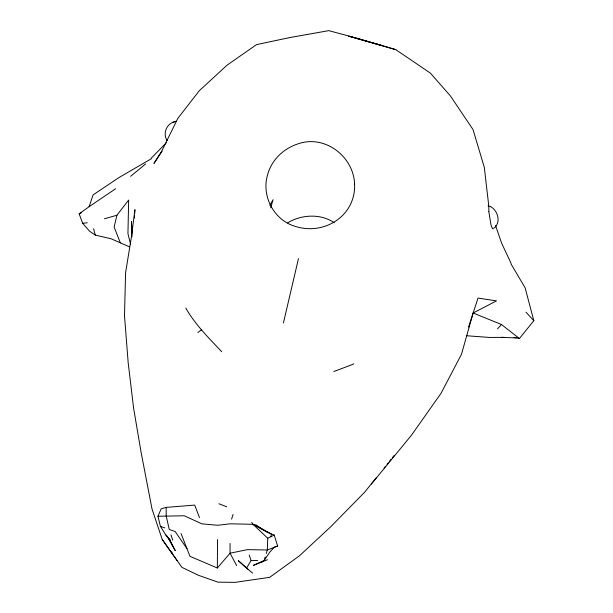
<?xml version="1.0" encoding="UTF-8"?>
<svg xmlns="http://www.w3.org/2000/svg" width="613" height="613" viewBox="0 0 613 613"><rect width="100%" height="100%" fill="white"/><g stroke="black" fill="none" stroke-linecap="round" stroke-linejoin="round"><path stroke-width="0.92" d="M230.067 543.417L230.067 553.217L236.649 565.615M199.478 517.594L194.712 505.097L166.207 507.372L166.146 515.748L169.257 529.502L175.157 531.525L186.996 548.735M181.05 533.548L189.969 556.328L217.324 568.006L217.584 539.517M251.744 522.368L253.008 524.284L267.743 538.252L267.322 549.999L266.272 553.478M134.37 218.082L134.553 215.278M134.684 213.401L134.937 209.654L131.282 237.859L125.604 272.555L124.493 315.595L128.171 362.666L133.603 408.174L141.159 452.693L152.039 509.051L162.238 539.517L181.9 567.339L198.42 575.285L218.059 582.181L235.162 582.35L269.674 577.339L299.504 555.769L330.798 526.682L364.528 492.339L376.382 477.581M270.961 536.659L271.237 533.9L253.008 524.284L230.067 523.824L217.722 525.272L201.861 523.839L184.298 515.778L157.955 516.261L160.399 526.329L165.679 534.774L170.069 540.137L165.679 534.774M162.123 151.135L153.963 163.433L161.702 151.166L177.816 118.416L199.279 90.732L227.086 65.154L256.533 44.611L290.056 37.516L328.775 30.65L357.946 38.458L395.753 49.63L430.456 73.177L450.379 95.889L473.037 129.588L484.293 167.257L488.86 206.673L488.852 211.661M298.47 258.617L283.413 322.967M130.63 244.526L127.941 233.591L128.661 200.068L116.914 215.232L114.133 227.048L120.332 242.825M468.539 327.074L478.025 298.079L496.507 300.876L473.144 313.013L461.451 354.345L441.069 393.232L411.461 435.222L371.401 484.048M270.632 207.891L273.091 199.677L269.843 205.363M262.571 561.692L253.361 565.393L264.172 560.451L265.222 556.964M231.576 519.15L233.086 514.468M129.297 246.778L111.359 238.863L95.26 235.085L89.521 231.162L82.625 223.262L79.161 213.83L89.107 206.688L93.099 194.888L119.029 177.525L151.265 158.79M157.955 516.261L161.173 508.828L166.207 507.372M252.64 573.147L246.579 568.105L251.069 560.558L249.207 555.094M264.172 560.451L269.912 551.968L274.409 547.156L277.666 545.991L274.187 535.072L268.279 532.728M384.09 467.995L385.278 466.516M387.056 464.309L388.244 462.83M389.424 461.359L391.201 459.145M392.389 457.666L394.167 455.451M513.97 337.456L519.395 338.522L533.839 320.691L525.096 287.765L511.02 263.95M217.324 568.006L230.067 553.217L247.353 549.631L267.322 549.999L277.666 545.991M497.557 328.829L501.503 324.522L519.395 338.522M151.212 158.208L166.33 142.768M494.385 227.959C501.365 221.645 497.649 209.983 489.841 206.198M130.646 176.314L145.618 163.924M197.884 332.499L201.685 329.694M89.107 206.688L115.681 188.704M174.475 121.788C166.491 123.642 162.491 133.895 167.173 140.638M267.743 538.252L274.187 535.072M79.161 213.83L81.521 212.696M260.134 562.68L267.444 559.7M174.713 121.719L176.138 121.259L172.759 122.347M104.425 218.795L116.914 215.232M82.625 223.262L87.284 222.803M251.069 560.558L257.621 560.504M504.147 337.357L489.664 337.449L466.317 335.732M501.434 337.372L516.292 337.909M395.753 49.63L348.751 36.19L382.244 45.676L376.849 44.044M160.399 526.329L164.828 527.916M218.902 503.771L226.749 506.782M473.144 313.013L501.503 324.522M253.008 524.284L267.475 532.283L255.652 524.812L256.939 526.069M221.722 351.739C208.926 338.077 195.064 324.492 185.8 308.055M334.315 222.795C323.411 215.186 308.944 214.519 296.554 218.665A44.42 43.86 -9 0 0 287.673 222.864M247.913 569.178L238.319 560.657L246.579 568.105M488.27 205.47L488.86 206.673M525.969 312.193L533.839 320.691M162.238 539.517L177.08 560.527M167.065 536.122L175.295 550.696L169.732 539.953M169.234 539.034L172.774 546.06L172.123 544.451M511.081 263.299L501.687 243.315L495.549 225.53M170.996 534.835L172.728 540.176M171.763 551.884L172.261 553.715M93.597 228.718L95.26 235.085M488.331 206.29L488.262 205.876M488.86 211.769L490.959 224.833L492.293 228.304L493.082 228.94L493.312 228.113M132.124 232.894L131.435 221.622L132.017 236.733M353.739 363.823A110.608 87.352 10.6 0 1 352.092 364.62L335.495 370.934A110.608 87.352 10.6 0 1 333.763 371.432M354.598 184.061C355.9 215.761 324.384 235.706 295.32 226.396C273.919 220.312 261.13 195.846 267.62 174.72C271.528 160.131 283.252 148.744 297.451 144.055C324.384 134.086 353.54 156.146 354.598 184.061"/></g></svg>
